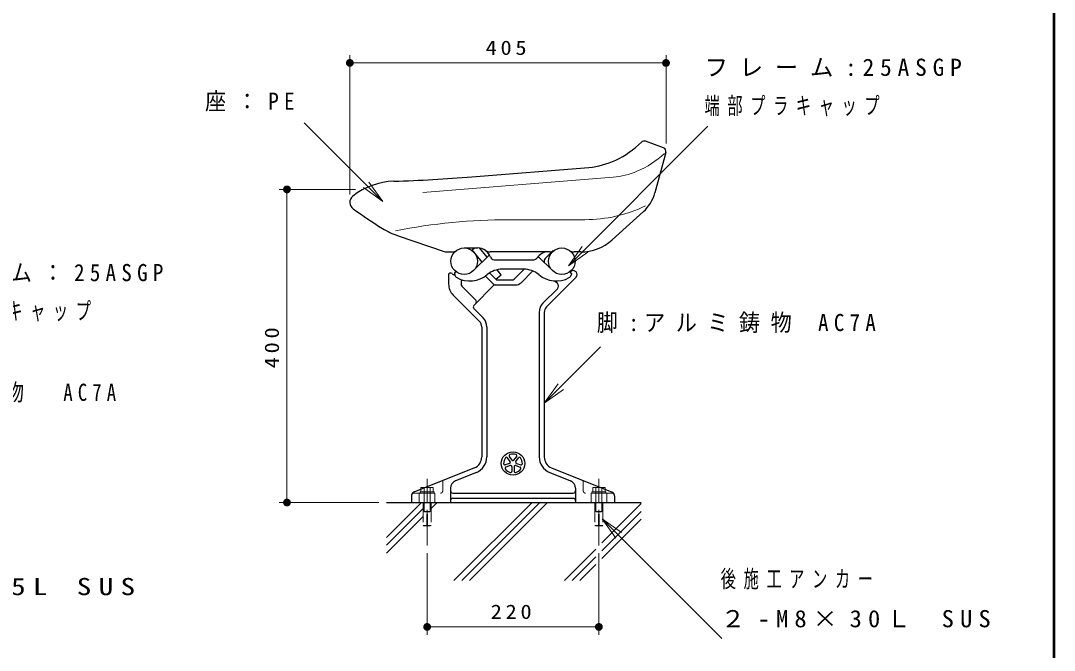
# Model space of a CAD drawing. Units: millimetres on the paper, scale 1:10. Extents: x -365 to 0, y -5 to 257.
# Drawn here: x -132.4 to 0, y 72.6 to 153.2 of the extents above; entities that cross this region are included whole.
import ezdxf

# ---------------------------------------------------------------- set-up
doc = ezdxf.new("R2010")
doc.units = ezdxf.units.MM
for name, pattern in [('USER1', [4.5, 2.5, -2]), ('USER2', [6, 3, -1, 1, -1]), ('USER3', [8, 3, -1, 1, -1, 1, -1])]:
    doc.linetypes.add(name, pattern=pattern)
doc.layers.add('LY_1', color=7, linetype='Continuous', lineweight=25)
doc.layers.add('LY_2', color=7, linetype='Continuous', lineweight=13)
doc.styles.add('ＭＳ ゴシック', font='')
doc.styles.get('ＭＳ ゴシック').set_extended_font_data('MS Gothic')

# ---------------------------------------------------------------- blocks, each defined once
blk = doc.blocks.new('open_arrow')
at = {"color": 0, "linetype": 'Continuous', "lineweight": -2}
blk.add_lwpolyline([(7.5, 1.25), (0, 0), (7.5, -1.25)], dxfattribs=at)
blk = doc.blocks.new('filled_dot')
at = {"color": 0, "linetype": 'Continuous', "lineweight": -2, "const_width": 1.25}
blk.add_lwpolyline([(-0.625, 0, 1), (0.625, 0, 1)], format="xyb", close=True, dxfattribs=at)

msp = doc.modelspace()

# ---------------------------------------------------------------- linework, layer by layer
at = {"layer": 'LY_1', "lineweight": 13}
for p, q in [((-90.242, 130.947), (-90.242, 148.797)), ((-49.742, 137.461), (-49.742, 148.797)), ((-90.242, 147.797), (-49.742, 147.797)), ((-86.026, 130.06), (-96.097, 140.13)), ((-62.251, 121.81), (-44.372, 139.689)), ((-89.535, 131.597), (-99.294, 131.597)), ((-98.294, 91.497), (-98.294, 131.597)), ((-65.342, 104.221), (-58.132, 111.43)), ((-86.539, 91.497), (-99.294, 91.497)), ((-85.539, 87.006), (-81.048, 91.497)), ((-79.842, 90.723), (-79.068, 91.497)), ((-76.905, 81.497), (-66.905, 91.497)), ((-75.915, 81.497), (-65.915, 91.497)), ((-74.925, 81.497), (-64.925, 91.497)), ((-85.539, 86.016), (-80.842, 90.713)), ((-57.942, 86.319), (-52.908, 91.353)), ((-57.942, 85.329), (-52.908, 90.363)), ((-85.539, 85.026), (-80.861, 89.704)), ((-57.942, 84.339), (-52.908, 89.373)), ((-57.92, 89.422), (-42.6, 74.101)), ((-80.342, 84.997), (-80.342, 74.564)), ((-62.763, 81.497), (-58.742, 85.519)), ((-58.342, 84.997), (-58.342, 74.564)), ((-61.773, 81.497), (-58.742, 84.529)), ((-60.783, 81.497), (-58.742, 83.539)), ((-58.342, 75.564), (-80.342, 75.564))]:
    msp.add_line(p, q, dxfattribs=at)
at = {"layer": 'LY_1', "color": 40}
for p, q in [((-50.071, 136.931), (-52.368, 137.767)), ((-49.759, 136.33), (-51.157, 131.162)), ((-74.605, 133.208), (-59.615, 134.419)), ((-52.638, 128.752), (-56.652, 125.138)), ((-84.071, 125.667), (-78.18, 123.651)), ((-77.856, 123.597), (-77.157, 123.597)), ((-75.592, 124.097), (-73.842, 124.097)), ((-64.657, 123.597), (-72.276, 123.597)), ((-60.666, 123.597), (-61.526, 123.597)), ((-71.756, 122.597), (-66.686, 122.597))]:
    msp.add_line(p, q, dxfattribs=at)
at = {"layer": 'LY_1', "color": 40, "lineweight": 13}
for p, q in [((-80.903, 131.193), (-56.527, 133.164)), ((-69.819, 127.719), (-60.151, 127.719))]:
    msp.add_line(p, q, dxfattribs=at)
at = {"layer": 'LY_1'}
for p, q in [((-74.58, 123.852), (-74.276, 124.097)), ((-73.31, 122.274), (-74.58, 123.852)), ((-74.39, 121.195), (-72.358, 123.227)), ((-72.67, 122.915), (-73.622, 124.097)), ((-65.213, 122.751), (-64.208, 123.756)), ((-64.294, 121.195), (-66.118, 123.02)), ((-77.592, 120.647), (-77.592, 119.476)), ((-76.842, 120.81), (-76.644, 121.062)), ((-76.842, 120.811), (-76.793, 120.615)), ((-72.885, 120.504), (-71.83, 119.449)), ((-72.359, 120.897), (-71.502, 120.04)), ((-72.359, 120.897), (-71.502, 120.04)), ((-71.552, 120.09), (-70.851, 120.655)), ((-70.851, 120.655), (-71.376, 121.307)), ((-67.952, 121.377), (-70.731, 121.377)), ((-69.209, 120.099), (-67.93, 121.377)), ((-68.31, 119.654), (-66.812, 121.152)), ((-61.842, 120.811), (-62.04, 121.062)), ((-61.842, 120.811), (-62.04, 121.062)), ((-61.842, 120.811), (-61.89, 120.615)), ((-61.842, 120.811), (-61.89, 120.615)), ((-76.002, 119.721), (-76.002, 119.431)), ((-75.914, 119.219), (-74.111, 117.416)), ((-71.83, 119.273), (-74.352, 116.751)), ((-71.618, 119.361), (-69.017, 119.361)), ((-71.431, 120.011), (-69.421, 120.011)), ((-65.049, 116.56), (-61.269, 120.34)), ((-63.97, 119.882), (-63.662, 119.573)), ((-77.006, 118.062), (-73.634, 114.69)), ((-65.508, 117.019), (-63.662, 118.866)), ((-74.352, 116.327), (-73.175, 115.15)), ((-65.992, 115.853), (-65.992, 97.336)), ((-65.342, 115.853), (-65.342, 97.336)), ((-73.342, 113.983), (-73.342, 97.336)), ((-72.692, 113.983), (-72.692, 97.336)), ((-69.706, 96.743), (-70.054, 97.223)), ((-69.463, 96.92), (-69.812, 97.4)), ((-69.22, 96.92), (-68.871, 97.4)), ((-68.977, 96.743), (-68.629, 97.223)), ((-74.281, 95.945), (-82.028, 92.824)), ((-74.038, 95.342), (-76.715, 94.263)), ((-69.781, 96.512), (-70.345, 96.329)), ((-69.688, 96.227), (-70.252, 96.044)), ((-69.492, 96.084), (-69.492, 95.491)), ((-69.192, 96.084), (-69.192, 95.491)), ((-68.995, 96.227), (-68.431, 96.044)), ((-68.903, 96.512), (-68.338, 96.329)), ((-64.645, 95.342), (-61.968, 94.263)), ((-64.402, 95.945), (-56.655, 92.824)), ((-77.342, 93.336), (-77.342, 91.497)), ((-77.042, 92.697), (-61.642, 92.697)), ((-61.342, 93.336), (-61.342, 91.497)), ((-85.539, 91.497), (-52.908, 91.497)), ((-82.342, 92.36), (-82.342, 91.497)), ((-77.042, 92.047), (-61.642, 92.047)), ((-56.342, 92.36), (-56.342, 91.497))]:
    msp.add_line(p, q, dxfattribs=at)
at = {"layer": 'LY_1', "linetype": 'USER2', "lineweight": 13}
for p, q in [((-80.342, 94.54), (-80.342, 85.997)), ((-58.342, 94.54), (-58.342, 85.997))]:
    msp.add_line(p, q, dxfattribs=at)
at = {"layer": 'LY_1', "linetype": 'USER1', "lineweight": 13}
for p, q in [((-78.342, 94.309), (-78.342, 92.997)), ((-60.342, 94.309), (-60.342, 92.997)), ((-82.042, 92.697), (-78.492, 92.697)), ((-81.342, 92.697), (-81.342, 91.497)), ((-79.342, 92.697), (-79.342, 91.497)), ((-56.642, 92.697), (-60.042, 92.697)), ((-59.342, 92.697), (-59.342, 91.497)), ((-57.342, 92.697), (-57.342, 91.497))]:
    msp.add_line(p, q, dxfattribs=at)
at = {"layer": 'LY_1', "color": 2, "linetype": 'USER1', "lineweight": 13}
for p, q in [((-81.242, 92.857), (-81.242, 92.697)), ((-81.242, 92.857), (-79.442, 92.857)), ((-81.242, 92.697), (-79.442, 92.697)), ((-81.132, 93.407), (-79.552, 93.407)), ((-81.132, 93.407), (-81.132, 92.857)), ((-80.742, 92.857), (-80.742, 90.357)), ((-80.742, 92.857), (-80.742, 90.857)), ((-80.737, 93.407), (-80.737, 92.857)), ((-79.947, 93.407), (-79.947, 92.857)), ((-79.942, 92.857), (-79.942, 90.357)), ((-79.942, 92.857), (-79.942, 90.857)), ((-79.552, 93.407), (-79.552, 92.857)), ((-79.442, 92.857), (-79.442, 92.697)), ((-59.242, 92.857), (-59.242, 92.697)), ((-59.242, 92.857), (-57.442, 92.857)), ((-59.242, 92.697), (-57.442, 92.697)), ((-59.132, 93.407), (-57.552, 93.407)), ((-59.132, 93.407), (-59.132, 92.857)), ((-58.742, 92.857), (-58.742, 90.357)), ((-58.742, 92.857), (-58.742, 90.857)), ((-58.737, 93.407), (-58.737, 92.857)), ((-57.947, 93.407), (-57.947, 92.857)), ((-57.942, 92.857), (-57.942, 90.357)), ((-57.942, 92.857), (-57.942, 90.857)), ((-57.552, 93.407), (-57.552, 92.857)), ((-57.442, 92.857), (-57.442, 92.697)), ((-80.842, 91.497), (-79.842, 91.497)), ((-80.842, 91.497), (-80.842, 88.547)), ((-79.842, 91.497), (-79.842, 88.547)), ((-58.842, 91.497), (-57.842, 91.497)), ((-58.842, 91.497), (-58.842, 88.547)), ((-57.842, 91.497), (-57.842, 88.547)), ((-80.742, 90.357), (-79.942, 90.357)), ((-58.742, 90.357), (-57.942, 90.357)), ((-80.392, 89.997), (-80.392, 88.497)), ((-80.392, 89.997), (-80.292, 89.997)), ((-80.292, 89.997), (-80.292, 88.497)), ((-58.392, 89.997), (-58.392, 88.497)), ((-58.392, 89.997), (-58.292, 89.997)), ((-58.292, 89.997), (-58.292, 88.497)), ((-80.792, 88.497), (-80.842, 88.547)), ((-80.842, 88.547), (-80.392, 88.547)), ((-80.792, 88.497), (-80.392, 88.497)), ((-79.842, 88.547), (-80.292, 88.547)), ((-79.892, 88.497), (-80.292, 88.497)), ((-79.892, 88.497), (-79.842, 88.547)), ((-58.792, 88.497), (-58.842, 88.547)), ((-58.842, 88.547), (-58.392, 88.547)), ((-58.792, 88.497), (-58.392, 88.497)), ((-57.842, 88.547), (-58.292, 88.547)), ((-57.892, 88.497), (-58.292, 88.497)), ((-57.892, 88.497), (-57.842, 88.547))]:
    msp.add_line(p, q, dxfattribs=at)
at = {"layer": 'LY_1', "linetype": 'USER3', "lineweight": 13}
for p, q in [((-80.674, 90.297), (-80.009, 90.297)), ((-58.674, 90.297), (-58.009, 90.297))]:
    msp.add_line(p, q, dxfattribs=at)
at = {"layer": 'LY_1', "color": 32}
for centre in [(-75.592, 122.397), (-63.092, 122.397)]:
    msp.add_circle(centre, 1.7, dxfattribs=at)
at = {"layer": 'LY_1'}
for centre, radius in [((-75.592, 122.397), 1.7), ((-75.592, 122.397), 1.7), ((-63.092, 122.397), 1.7), ((-63.092, 122.397), 1.7), ((-69.342, 96.497), 1.5)]:
    msp.add_circle(centre, radius, dxfattribs=at)
at = {"layer": 'LY_1', "color": 40}
for centre, radius, start, end in [((-52.539, 137.297), 0.5, 70.00023, 134.64452), ((-61.323, 146.191), 12, 295.33419, 314.64452), ((-50.242, 136.461), 0.5, 344.86058, 70.00011), ((-60.467, 144.383), 10, 274.88669, 295.33419), ((-84.329, 123.737), 8.919, 91.7523, 128.34591), ((-90.717, 332.558), 200, 271.7523, 274.62086), ((-55.984, 132.468), 5, 312, 344.86058), ((-89.242, 129.947), 1, 128.34586, 235.95746), ((-56.881, 174.036), 55.689, 233.76148, 238.38226), ((-80.833, 135.128), 10, 238.38226, 251.11223), ((-60.666, 129.597), 6, 270.00002, 312), ((-77.856, 124.597), 1, 251.11207, 270.00002), ((-77.157, 124.597), 1, 270.00002, 305.43113), ((-73.842, 122.397), 1.7, 18.55307, 89.99998), ((-72.276, 124.597), 1, 234.56898, 269.99997), ((-64.842, 121.897), 1.7, 90, 146.94427), ((-64.657, 124.597), 1, 269.99996, 305.43095), ((-61.526, 124.597), 1, 234.56898, 269.99995), ((-71.756, 123.097), 0.5, 198.5527, 269.99998), ((-66.685, 123.097), 0.5, 269.99996, 326.94403)]:
    msp.add_arc(centre, radius, start, end, dxfattribs=at)
at = {"layer": 'LY_1', "color": 40, "lineweight": 13}
for centre, radius, start, end in [((-58.124, 144.973), 12, 292.86184, 313.05058), ((-57.347, 143.13), 10, 274.69887, 292.86181), ((-60.151, 145.719), 18, 270, 295.63535), ((-69.819, 52.719), 75, 89.99998, 101.2122)]:
    msp.add_arc(centre, radius, start, end, dxfattribs=at)
at = {"layer": 'LY_1'}
for centre, radius, start, end in [((-64.859, 122.397), 0.5, 135.00001, 199.15871), ((-77.342, 120.647), 0.25, 41.81032, 180), ((-76.783, 121.147), 0.5, 221.81032, 270), ((-76.308, 120.736), 0.5, 194.03618, 241.68465), ((-74.885, 123.377), 3.5, 241.68463, 309.71514), ((-70.731, 118.377), 3, 90.00002, 129.71514), ((-67.952, 118.377), 3, 50.28485, 90.00002), ((-63.799, 123.377), 3.5, 230.28487, 298.31532), ((-62.376, 120.736), 0.5, 298.31531, 345.96377), ((-62.376, 120.736), 0.5, 298.31531, 345.96377), ((-61.622, 120.693), 0.5, 315.00001, 130.77489), ((-75.592, 119.476), 2, 179.99998, 224.99991), ((-75.702, 119.7), 0.3, 103.38609, 179.99996), ((-75.702, 119.431), 0.3, 179.99998, 224.99998), ((-71.618, 119.661), 0.3, 224.99956, 270.00002), ((-71.618, 119.061), 0.3, 89.99998, 134.99999), ((-71.431, 120.111), 0.1, 224.99999, 270.00002), ((-71.431, 120.111), 0.1, 225.00122, 270.00002), ((-71.431, 120.111), 0.1, 224.99999, 270.00002), ((-71.431, 120.111), 0.1, 224.99999, 270.00002), ((-71.431, 120.111), 0.1, 225.00122, 270.00002), ((-71.431, 120.111), 0.1, 224.99999, 270.00002), ((-71.431, 120.111), 0.1, 225.00122, 270.00002), ((-69.421, 120.311), 0.3, 270.00002, 315.00041), ((-69.017, 120.361), 1, 270.00002, 314.99988), ((-64.015, 119.22), 0.5, 315.00025, 45.00025), ((-74.14, 116.539), 0.3, 135.00001, 225), ((-74.323, 117.204), 0.3, 315.00001, 45.00001), ((-64.342, 115.853), 1.65, 134.99995, 179.99996), ((-64.342, 115.853), 1, 134.99989, 179.99996), ((-74.342, 113.983), 1, 0, 45.00012), ((-74.342, 113.983), 1.65, 0, 45.00008), ((-74.842, 97.336), 1.5, 291.94306, 0), ((-74.842, 97.336), 2.15, 291.94306, 0), ((-69.342, 96.497), 1.2, 142.60154, 181.39843), ((-70.176, 97.135), 0.15, 36.00011, 142.60162), ((-69.69, 97.488), 0.15, 109.39839, 215.99994), ((-69.827, 96.655), 0.15, 287.99991, 35.99998), ((-69.342, 96.497), 1.2, 70.60154, 109.39844), ((-69.342, 97.008), 0.15, 215.99991, 323.99998), ((-68.856, 96.655), 0.15, 143.9999, 251.99997), ((-68.993, 97.488), 0.15, 324.00011, 70.60162), ((-68.507, 97.135), 0.15, 37.39839, 143.99992), ((-69.342, 96.497), 1.2, 358.60155, 37.39844), ((-63.842, 97.336), 2.15, 179.99999, 248.05695), ((-63.842, 97.336), 1.5, 179.99999, 248.05695), ((-70.391, 96.472), 0.15, 181.39841, 287.99994), ((-70.206, 95.901), 0.15, 108.0001, 214.60162), ((-69.342, 96.497), 1.2, 214.60156, 253.39845), ((-69.642, 96.084), 0.15, 359.9999, 107.99998), ((-69.642, 95.491), 0.15, 253.3984, 359.99994), ((-69.042, 96.084), 0.15, 71.9999, 179.99996), ((-69.042, 95.491), 0.15, 180.00012, 286.60164), ((-69.342, 96.497), 1.2, 286.60155, 325.39845), ((-68.477, 95.901), 0.15, 325.3984, 71.99993), ((-68.292, 96.472), 0.15, 252.00011, 358.60163), ((-76.342, 93.336), 1, 111.94306, 180), ((-62.342, 93.336), 1, 0, 68.05694), ((-81.842, 92.36), 0.5, 111.94306, 180), ((-77.042, 92.997), 0.3, 179.99998, 270.00003), ((-61.642, 92.997), 0.3, 270.00002, 0), ((-56.842, 92.36), 0.5, 0, 68.05694), ((-77.042, 91.747), 0.3, 89.99998, 179.99996), ((-61.642, 91.747), 0.3, 0, 89.99998)]:
    msp.add_arc(centre, radius, start, end, dxfattribs=at)
at = {"layer": 'LY_1', "linetype": 'USER1', "lineweight": 13}
for centre, start, end in [((-82.042, 92.397), 90, 180), ((-78.642, 92.997), 270, 0), ((-60.042, 92.997), 179.99999, 270), ((-56.642, 92.397), 0, 90)]:
    msp.add_arc(centre, 0.3, start, end, dxfattribs=at)
at = {"layer": 'LY_2', "lineweight": 50}
msp.add_line((0, 0), (0, 257), dxfattribs=at)

# ---------------------------------------------------------------- block references
at = {"layer": 'LY_1', "lineweight": 13, "xscale": 0.4, "yscale": 0.4}
for p in [(-90.242, 147.797), (-80.342, 75.564)]:
    msp.add_blockref('filled_dot', p, dxfattribs=at)
for name, p, rotation in [('filled_dot', (-49.742, 147.797), 180), ('open_arrow', (-86.026, 130.06), 135), ('filled_dot', (-98.294, 131.597), 270), ('open_arrow', (-62.251, 121.81), 45), ('open_arrow', (-65.342, 104.221), 45), ('filled_dot', (-98.294, 91.497), 90), ('open_arrow', (-57.92, 89.422), 315), ('filled_dot', (-58.342, 75.564), 180)]:
    msp.add_blockref(name, p, dxfattribs=dict(at, rotation=rotation))

# ---------------------------------------------------------------- texts
at = {"layer": 'LY_1', "style": 'ＭＳ ゴシック'}
for s, insert, char_height, attachment_point in [('\\T1.33;\\W1.15;405', (-69.992, 148.797), 1.833, 8), ('\\T1.5;フレーム:25ASGP', (-44.805, 147.189), 2.199, 4), ('\\T1.5;\\W0.9;座：PE', (-108.786, 142.78), 2.199, 4), ('\\T1.5;\\W0.65;端部プラキャップ', (-44.805, 142.189), 2.199, 4), ('\\T1.5;\\W0.9;フレーム：25ASGP', (-145.819, 120.896), 2.199, 4), ('\\T1.5;\\W0.65;端部プラキャップ', (-145.819, 115.896), 2.199, 4), ('\\T1.5;\\W0.9;脚:アルミ鋳物\\~AC7A', (-58.604, 114.43), 2.199, 4), ('\\T1.55;\\W0.8;脚：アルミ鋳物\u3000AC7A', (-156.7, 105.494), 2.199, 4), ('\\T1.5;\\W0.65;後施工アンカー', (-42.73, 81.601), 2.199, 4), ('\\T1.5;\\W1.25;2-M8×25L\\~SUS', (-153.276, 80.715), 2.199, 4), ('\\T1.33;\\W1.15;220', (-69.342, 76.564), 1.833, 8), ('\\T1.5;\\W1.05;２-M8×30Ｌ\\~SUS', (-42.73, 76.601), 2.199, 4)]:
    msp.add_mtext(s, dxfattribs=dict(at, insert=insert, char_height=char_height, attachment_point=attachment_point))
at = {"layer": 'LY_1', "insert": (-99.294, 111.547), "char_height": 1.833, "attachment_point": 8, "rotation": 90, "style": 'ＭＳ ゴシック'}
msp.add_mtext('\\T1.33;\\W1.15;400', dxfattribs=at)

doc.saveas('drawing.dxf')
